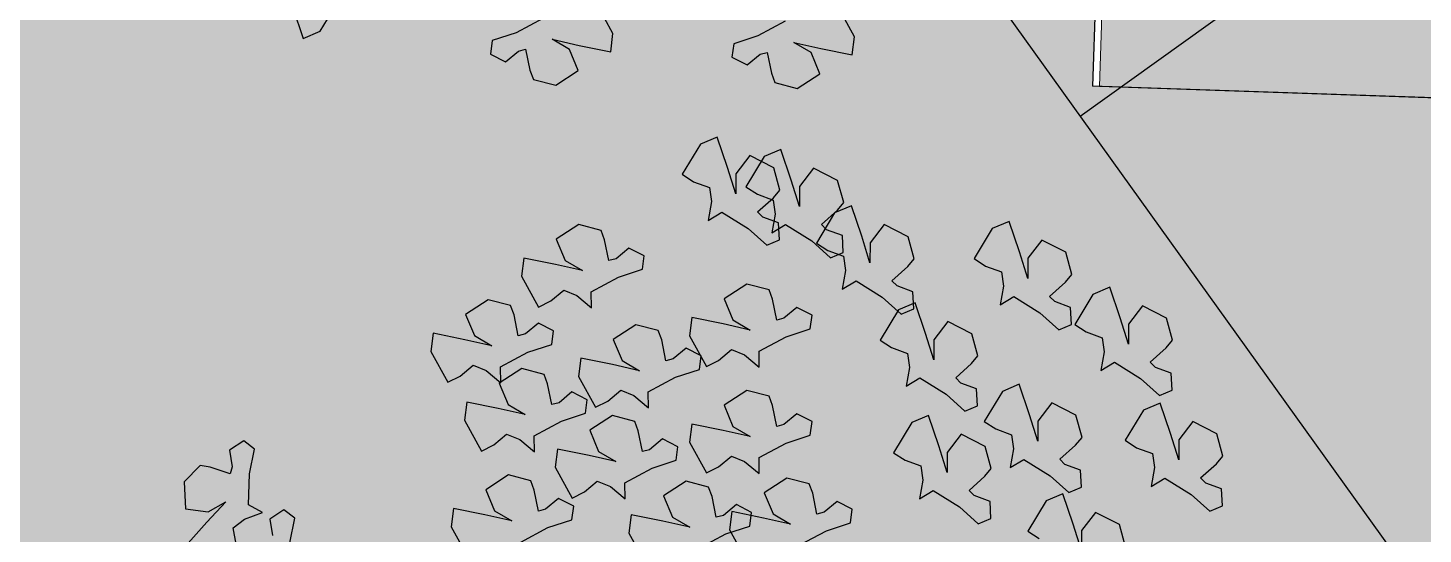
# Model space of a CAD drawing. Header units: millimetres. Extents: x -1042495 to -977915, y 3191218 to 3280168.
# Drawn here: x -1023742 to -1021685, y 3223420 to 3224167 of the extents above; entities that cross this region are included whole.
import ezdxf

# ---------------------------------------------------------------- set-up
doc = ezdxf.new("R2010")
doc.units = ezdxf.units.MM
doc.layers.get('0').update_dxf_attribs({"lineweight": 15})
for name, color, linetype in [('000 Дом', 7, 'Continuous'), ('000 Привязки', 1, 'Continuous'), ('A绿-TXT', 252, 'Continuous')]:
    doc.layers.add(name, color=color, linetype=linetype)
doc.layers.add('_ВК_В1', color=5, linetype='B1', lineweight=30)
doc.layers.add('кустарники лиственные', color=7, linetype='Continuous', lineweight=20, true_color=0x455c00)
doc.linetypes.add('B1', pattern='A,12.5,-3,["В1",Standard,S=2,R=0,X=-2,Y=-1],-2.5', length=18)

# ---------------------------------------------------------------- blocks, each defined once
blk = doc.blocks.new('A$C6E9D230D')
at = {"layer": 'A绿-TXT', "color": 254, "true_color": 0xfeeab9}
for p, q in [((1519.1, 2021.7), (1476.9, 2058.8)), ((1542.3, 2059.1), (1537.2, 2019.4)), ((1589.3, 2061.6), (1542.3, 2059.1)), ((1618, 2033.4), (1589.3, 2061.6)), ((1554.5, 1989), (1519.1, 2021.7)), ((1615.1, 2016.2), (1618, 2033.4)), ((1537.2, 2019.4), (1554.5, 1989)), ((1603.3, 1980.9), (1615.1, 2016.2)), ((1480.3, 1970.7), (1509.2, 1975.7)), ((1509.2, 1975.7), (1524.4, 1956.2)), ((1615.8, 1977.5), (1603.3, 1980.9)), ((1644.6, 1982.5), (1615.8, 1977.5)), ((1660.8, 1957.5), (1644.6, 1982.5)), ((1524.4, 1956.2), (1535.8, 1924.8)), ((1535.8, 1924.8), (1549.3, 1949.3)), ((1549.3, 1949.3), (1603.2, 1947.6)), ((1603.2, 1947.6), (1646.4, 1938.5)), ((1646.4, 1938.5), (1660.8, 1957.5)), ((1524.4, 1912.2), (1495.5, 1907.2)), ((1540.5, 1887.3), (1524.4, 1912.2)), ((1483, 1877.3), (1526.1, 1868.2)), ((1526.1, 1868.2), (1540.5, 1887.3)), ((1816.9, 1630.9), (1763.2, 1601.3)), ((1848.6, 1626.9), (1816.9, 1630.9)), ((1837.5, 1571.8), (1848.6, 1626.9)), ((1510.9, 1595.8), (1457.2, 1566.2)), ((1542.6, 1591.8), (1510.9, 1595.8)), ((1531.6, 1536.7), (1542.6, 1591.8)), ((1763.2, 1601.3), (1774, 1579.9)), ((140.6, 1568.6), (87.4, 1550.6)), ((1696.8, 1572.4), (1643, 1542.8)), ((1728.5, 1568.4), (1696.8, 1572.4)), ((1717.4, 1513.4), (1728.5, 1568.4)), ((1774, 1579.9), (1792.8, 1557.4)), ((1826.9, 1524.8), (1837.5, 1571.8)), ((1881.5, 1570.4), (1844.6, 1554.9)), ((1907.2, 1530.9), (1881.5, 1570.4)), ((87.4, 1550.6), (99.8, 1521.2)), ((1521, 1489.8), (1531.6, 1536.7)), ((1575.6, 1535.3), (1538.6, 1519.9)), ((1601.3, 1495.8), (1575.6, 1535.3)), ((1643, 1542.8), (1653.9, 1521.4)), ((1783.5, 1534.4), (1762, 1508.9)), ((1792.8, 1557.4), (1783.5, 1534.4)), ((1844.6, 1554.9), (1826.9, 1524.8)), ((99.8, 1521.2), (152.3, 1489.4)), ((1538.6, 1519.9), (1521, 1489.8)), ((1653.9, 1521.4), (1672.6, 1498.9)), ((1706.8, 1466.4), (1717.4, 1513.4)), ((1761.4, 1511.9), (1724.5, 1496.5)), ((1787.1, 1472.5), (1761.4, 1511.9)), ((1762, 1508.9), (1790, 1509.4)), ((1790, 1509.4), (1815.4, 1461.9)), ((1897.1, 1492), (1907.2, 1530.9)), ((1591.1, 1456.9), (1601.3, 1495.8)), ((1672.6, 1498.9), (1663.3, 1476)), ((1724.5, 1496.5), (1706.8, 1466.4)), ((1844.3, 1478.5), (1880.7, 1485.9)), ((1880.7, 1485.9), (1897.1, 1492)), ((1484, 1474.3), (1509.4, 1426.8)), ((1663.3, 1476), (1641.9, 1450.4)), ((1776.9, 1433.5), (1787.1, 1472.5)), ((1815.4, 1461.9), (1829.1, 1420)), ((1847.6, 1466), (1844.3, 1478.5)), ((1866.3, 1443.5), (1847.6, 1466)), ((1948.1, 1472.9), (1894.3, 1443.3)), ((1979.8, 1468.9), (1948.1, 1472.9)), ((1968.7, 1413.8), (1979.8, 1468.9)), ((1538.4, 1443.4), (1574.8, 1450.8)), ((1541.6, 1430.9), (1538.4, 1443.4)), ((1574.8, 1450.8), (1591.1, 1456.9)), ((1641.9, 1450.4), (1669.8, 1451)), ((1669.8, 1451), (1695.3, 1403.4)), ((1852.8, 1417), (1866.3, 1443.5)), ((1894.3, 1443.3), (1905.2, 1421.9)), ((1509.4, 1426.8), (1523.1, 1384.9)), ((1560.4, 1408.4), (1541.6, 1430.9)), ((1614.7, 1414.3), (1561, 1384.7)), ((1646.5, 1410.3), (1614.7, 1414.3)), ((1724.2, 1420), (1760.6, 1427.5)), ((1727.5, 1407.5), (1724.2, 1420)), ((1760.6, 1427.5), (1776.9, 1433.5)), ((1829.1, 1420), (1852.8, 1417)), ((1905.2, 1421.9), (1923.9, 1399.4)), ((1958.1, 1366.8), (1968.7, 1413.8)), ((2012.7, 1412.3), (1975.7, 1396.9)), ((2038.4, 1372.9), (2012.7, 1412.3)), ((1546.9, 1381.9), (1560.4, 1408.4)), ((1635.4, 1355.2), (1646.5, 1410.3)), ((1695.3, 1403.4), (1709, 1361.5)), ((1746.2, 1385), (1727.5, 1407.5)), ((1923.9, 1399.4), (1914.6, 1376.4)), ((1975.7, 1396.9), (1958.1, 1366.8)), ((1523.1, 1384.9), (1546.9, 1381.9)), ((1561, 1384.7), (1571.9, 1363.3)), ((1571.9, 1363.3), (1590.6, 1340.8)), ((1773.2, 1373.3), (1719.5, 1343.7)), ((1732.7, 1358.5), (1746.2, 1385)), ((1805, 1369.3), (1773.2, 1373.3)), ((1793.9, 1314.3), (1805, 1369.3)), ((1914.6, 1376.4), (1893.2, 1350.9)), ((2028.2, 1334), (2038.4, 1372.9)), ((1590.6, 1340.8), (1581.3, 1317.9)), ((1624.8, 1308.2), (1635.4, 1355.2)), ((1679.4, 1353.8), (1642.4, 1338.4)), ((1705.1, 1314.3), (1679.4, 1353.8)), ((1709, 1361.5), (1732.7, 1358.5)), ((1719.5, 1343.7), (1730.4, 1322.3)), ((1893.2, 1350.9), (1921.1, 1351.4)), ((1921.1, 1351.4), (1946.6, 1303.9)), ((1581.3, 1317.9), (1559.9, 1292.3)), ((1642.4, 1338.4), (1624.8, 1308.2)), ((1694.9, 1275.4), (1705.1, 1314.3)), ((1730.4, 1322.3), (1749.1, 1299.8)), ((1783.3, 1267.3), (1793.9, 1314.3)), ((1975.5, 1320.5), (2011.9, 1327.9)), ((1978.7, 1308), (1975.5, 1320.5)), ((2011.9, 1327.9), (2028.2, 1334)), ((1559.9, 1292.3), (1587.8, 1292.8)), ((1587.8, 1292.8), (1613.3, 1245.3)), ((1749.1, 1299.8), (1739.8, 1276.9)), ((1800.9, 1297.4), (1783.3, 1267.3)), ((1837.9, 1312.8), (1800.9, 1297.4)), ((1863.6, 1273.3), (1837.9, 1312.8)), ((1946.6, 1303.9), (1960.3, 1262)), ((1997.5, 1285.5), (1978.7, 1308)), ((1500, 1285.6), (1446.3, 1256)), ((1531.7, 1281.6), (1500, 1285.6)), ((1520.7, 1226.5), (1531.7, 1281.6)), ((1642.2, 1261.9), (1678.6, 1269.3)), ((1678.6, 1269.3), (1694.9, 1275.4)), ((1739.8, 1276.9), (1718.4, 1251.3)), ((1853.4, 1234.4), (1863.6, 1273.3)), ((1984, 1259), (1997.5, 1285.5)), ((1613.3, 1245.3), (1627, 1203.4)), ((1645.4, 1249.4), (1642.2, 1261.9)), ((1664.2, 1226.9), (1645.4, 1249.4)), ((1718.4, 1251.3), (1746.3, 1251.9)), ((1746.3, 1251.9), (1771.8, 1204.3)), ((1960.3, 1262), (1984, 1259)), ((59.8, 1224.3), (46.3, 1197.8)), ((83.5, 1221.3), (59.8, 1224.3)), ((97.2, 1179.4), (83.5, 1221.3)), ((1510, 1179.5), (1520.7, 1226.5)), ((1564.7, 1225.1), (1527.7, 1209.6)), ((1590.4, 1185.6), (1564.7, 1225.1)), ((1650.7, 1200.4), (1664.2, 1226.9)), ((1800.7, 1220.9), (1837.1, 1228.3)), ((1803.9, 1208.4), (1800.7, 1220.9)), ((1837.1, 1228.3), (1853.4, 1234.4)), ((46.3, 1197.8), (65, 1175.3)), ((1527.7, 1209.6), (1510, 1179.5)), ((1627, 1203.4), (1650.7, 1200.4)), ((1771.8, 1204.3), (1785.5, 1162.4)), ((1822.7, 1185.9), (1803.9, 1208.4)), ((2126.4, 1192.8), (2113.2, 1172.7)), ((2178.8, 1161), (2126.4, 1192.8)), ((65, 1175.3), (68.3, 1162.8)), ((122.7, 1131.8), (97.2, 1179.4)), ((1580.2, 1146.7), (1590.4, 1185.6)), ((1658.5, 1180.1), (1604.8, 1150.5)), ((1690.2, 1176.1), (1658.5, 1180.1)), ((1679.2, 1121), (1690.2, 1176.1)), ((1844.2, 1180.1), (1790.5, 1150.5)), ((1809.2, 1159.4), (1822.7, 1185.9)), ((1876, 1176.1), (1844.2, 1180.1)), ((1864.9, 1121), (1876, 1176.1)), ((2113.2, 1172.7), (2103.1, 1145.2)), ((15.6, 1149.2), (5.4, 1110.3)), ((31.9, 1155.3), (15.6, 1149.2)), ((68.3, 1162.8), (31.9, 1155.3)), ((1473.1, 1164.1), (1498.5, 1116.6)), ((1563.9, 1140.6), (1580.2, 1146.7)), ((1604.8, 1150.5), (1615.6, 1129.1)), ((1785.5, 1162.4), (1809.2, 1159.4)), ((1790.5, 1150.5), (1801.3, 1129.1)), ((2078.6, 1141.8), (2045.7, 1147.5)), ((2045.7, 1147.5), (2060.2, 1123.6)), ((2103.1, 1145.2), (2078.6, 1141.8)), ((2191.2, 1131.6), (2178.8, 1161)), ((1527.5, 1133.2), (1563.9, 1140.6)), ((1530.7, 1120.7), (1527.5, 1133.2)), ((1549.5, 1098.2), (1530.7, 1120.7)), ((1615.6, 1129.1), (1634.4, 1106.6)), ((1668.5, 1074.1), (1679.2, 1121)), ((1723.2, 1119.6), (1686.2, 1104.2)), ((1748.9, 1080.1), (1723.2, 1119.6)), ((1801.3, 1129.1), (1820.1, 1106.6)), ((1854.3, 1074.1), (1864.9, 1121)), ((1908.9, 1119.6), (1871.9, 1104.2)), ((1934.6, 1080.1), (1908.9, 1119.6)), ((2060.2, 1123.6), (2031.7, 1077.8)), ((2138, 1113.6), (2191.2, 1131.6)), ((5.4, 1110.3), (31.1, 1070.9)), ((68, 1086.3), (85.7, 1116.4)), ((85.7, 1116.4), (75.1, 1069.4)), ((1505.5, 1110), (1451.8, 1080.4)), ((1498.5, 1116.6), (1512.2, 1074.7)), ((1537.3, 1106), (1505.5, 1110)), ((1526.2, 1050.9), (1537.3, 1106)), ((1535.9, 1071.7), (1549.5, 1098.2)), ((1634.4, 1106.6), (1625.1, 1083.7)), ((1686.2, 1104.2), (1668.5, 1074.1)), ((1820.1, 1106.6), (1810.8, 1083.7)), ((1871.9, 1104.2), (1854.3, 1074.1)), ((2092, 1099.3), (2138, 1113.6)), ((2126.9, 1099.1), (2092, 1099.3)), ((2158.7, 1074.8), (2126.9, 1099.1)), ((31.1, 1070.9), (68, 1086.3)), ((1512.2, 1074.7), (1535.9, 1071.7)), ((1625.1, 1083.7), (1603.6, 1058.1)), ((1738.7, 1041.2), (1748.9, 1080.1)), ((1810.8, 1083.7), (1789.4, 1058.1)), ((1924.4, 1041.2), (1934.6, 1080.1)), ((2031.7, 1077.8), (2002.3, 1045)), ((2104.5, 1081.5), (2091.4, 1061.4)), ((2157, 1049.8), (2104.5, 1081.5)), ((2137.4, 1032.8), (2158.7, 1074.8)), ((75.1, 1069.4), (64, 1014.4)), ((1515.6, 1003.9), (1526.2, 1050.9)), ((1570.2, 1049.4), (1533.2, 1034)), ((1595.9, 1010), (1570.2, 1049.4)), ((1603.6, 1058.1), (1631.6, 1058.6)), ((1631.6, 1058.6), (1657, 1011.1)), ((1789.4, 1058.1), (1817.3, 1058.6)), ((1817.3, 1058.6), (1842.7, 1011.1)), ((2041.3, 1024.5), (2051.4, 1052)), ((2051.4, 1052), (2060.6, 1061.1)), ((2060.6, 1061.1), (2085.2, 1033.3)), ((2091.4, 1061.4), (2081.3, 1034)), ((2169.4, 1020.3), (2157, 1049.8)), ((95.7, 1010.4), (149.5, 1039.9)), ((1533.2, 1034), (1515.6, 1003.9)), ((1686, 1027.7), (1722.4, 1035.1)), ((1689.2, 1015.2), (1686, 1027.7)), ((1722.4, 1035.1), (1738.7, 1041.2)), ((1871.7, 1027.7), (1908.1, 1035.1)), ((1874.9, 1015.2), (1871.7, 1027.7)), ((1908.1, 1035.1), (1924.4, 1041.2)), ((2002.3, 1045), (2011.6, 1023)), ((2011.6, 1023), (2041.3, 1024.5)), ((2056.8, 1030.5), (2023.9, 1036.3)), ((2023.9, 1036.3), (2038.4, 1012.4)), ((2081.3, 1034), (2056.8, 1030.5)), ((2085.2, 1033.3), (2098.7, 1022.2)), ((2098.7, 1022.2), (2137.4, 1032.8)), ((64, 1014.4), (95.7, 1010.4)), ((1585.7, 971.1), (1595.9, 1010)), ((1657, 1011.1), (1670.7, 969.2)), ((1708, 992.7), (1689.2, 1015.2)), ((1842.7, 1011.1), (1856.5, 969.2)), ((1893.7, 992.7), (1874.9, 1015.2)), ((2038.4, 1012.4), (2009.9, 966.6)), ((2070.2, 988.1), (2116.2, 1002.4)), ((2116.2, 1002.4), (2169.4, 1020.3)), ((1478.6, 988.5), (1504, 941)), ((1694.4, 966.2), (1708, 992.7)), ((1880.2, 966.2), (1893.7, 992.7)), ((2105.1, 987.8), (2070.2, 988.1)), ((2136.9, 963.6), (2105.1, 987.8)), ((1533, 957.6), (1569.4, 965)), ((1536.2, 945.1), (1533, 957.6)), ((1569.4, 965), (1585.7, 971.1)), ((1670.7, 969.2), (1694.4, 966.2)), ((1856.5, 969.2), (1880.2, 966.2)), ((2009.9, 966.6), (1980.5, 933.7)), ((2006.2, 958.6), (1993.1, 938.5)), ((2058.7, 926.9), (2006.2, 958.6)), ((2029.5, 940.8), (2038.8, 949.8)), ((2038.8, 949.8), (2063.4, 922)), ((2115.6, 921.6), (2136.9, 963.6)), ((1504, 941), (1517.8, 899.1)), ((1555, 922.6), (1536.2, 945.1)), ((1980.5, 933.7), (1989.8, 911.7)), ((1993.1, 938.5), (1983, 911)), ((2019.4, 913.3), (2029.5, 940.8)), ((2071.1, 897.4), (2058.7, 926.9)), ((1541.5, 896.1), (1555, 922.6)), ((1958.5, 907.6), (1925.6, 913.4)), ((1925.6, 913.4), (1940.1, 889.4)), ((1983, 911), (1958.5, 907.6)), ((1989.8, 911.7), (2019.4, 913.3)), ((2063.4, 922), (2076.8, 910.9)), ((2076.8, 910.9), (2115.6, 921.6)), ((1517.8, 899.1), (1541.5, 896.1)), ((1940.1, 889.4), (1911.6, 843.6)), ((1971.9, 865.1), (2017.9, 879.4)), ((2017.9, 879.4), (2071.1, 897.4)), ((2006.8, 864.9), (1971.9, 865.1)), ((2038.6, 840.6), (2006.8, 864.9)), ((1836.8, 847.3), (1823.7, 827.3)), ((1889.3, 815.6), (1836.8, 847.3)), ((1911.6, 843.6), (1882.2, 810.8)), ((2017.3, 798.6), (2038.6, 840.6)), ((1627.1, 803.9), (1617, 776.4)), ((1640.2, 824), (1627.1, 803.9)), ((1692.7, 792.2), (1640.2, 824)), ((1823.7, 827.3), (1813.6, 799.8)), ((1882.2, 810.8), (1891.4, 788.8)), ((1901.7, 786.1), (1889.3, 815.6)), ((1921.1, 790.3), (1931.2, 817.8)), ((1931.2, 817.8), (1940.4, 826.9)), ((1940.4, 826.9), (1965.1, 799.1)), ((54.4, 802.8), (40.9, 776.3)), ((78.1, 799.8), (54.4, 802.8)), ((91.8, 757.9), (78.1, 799.8)), ((1705.1, 762.8), (1692.7, 792.2)), ((1789.1, 796.3), (1756.2, 802.1)), ((1756.2, 802.1), (1770.7, 778.2)), ((1813.6, 799.8), (1789.1, 796.3)), ((1848.5, 768.2), (1901.7, 786.1)), ((1891.4, 788.8), (1921.1, 790.3)), ((1965.1, 799.1), (1978.5, 788)), ((1978.5, 788), (2017.3, 798.6)), ((40.9, 776.3), (59.6, 753.8)), ((117.3, 710.3), (91.8, 757.9)), ((1574, 754.8), (1545.6, 709)), ((1592.4, 773), (1559.6, 778.7)), ((1559.6, 778.7), (1574, 754.8)), ((1617, 776.4), (1592.4, 773)), ((1651.9, 744.8), (1705.1, 762.8)), ((1770.7, 778.2), (1742.2, 732.4)), ((1802.5, 753.9), (1848.5, 768.2)), ((26.5, 733.8), (10.2, 727.8)), ((62.9, 741.3), (26.5, 733.8)), ((59.6, 753.8), (62.9, 741.3)), ((1605.8, 730.5), (1651.9, 744.8)), ((1640.8, 730.3), (1605.8, 730.5)), ((1672.6, 706), (1640.8, 730.3)), ((1742.2, 732.4), (1712.8, 699.6)), ((1837.4, 753.7), (1802.5, 753.9)), ((1869.2, 729.4), (1837.4, 753.7)), ((10.2, 727.8), (0, 688.9)), ((1545.6, 709), (1516.1, 676.2)), ((1651.3, 664), (1672.6, 706)), ((1751.7, 679.1), (1761.8, 706.6)), ((1761.8, 706.6), (1771, 715.6)), ((1771, 715.6), (1795.7, 687.8)), ((1847.9, 687.4), (1869.2, 729.4)), ((0, 688.9), (25.7, 649.4)), ((62.6, 664.8), (80.3, 694.9)), ((80.3, 694.9), (69.7, 647.9)), ((1555.1, 655.7), (1565.2, 683.2)), ((1565.2, 683.2), (1574.4, 692.3)), ((1574.4, 692.3), (1599.1, 664.5)), ((1712.8, 699.6), (1722, 677.5)), ((1795.7, 687.8), (1809.1, 676.7)), ((1809.1, 676.7), (1847.9, 687.4)), ((1978.9, 683.4), (1965.8, 663.3)), ((2031.4, 651.7), (1978.9, 683.4)), ((25.7, 649.4), (62.6, 664.8)), ((1516.1, 676.2), (1525.4, 654.2)), ((1599.1, 664.5), (1612.5, 653.4)), ((1612.5, 653.4), (1651.3, 664)), ((1694.8, 665.8), (1681.6, 645.7)), ((1747.2, 634.1), (1694.8, 665.8)), ((1722, 677.5), (1751.7, 679.1)), ((1965.8, 663.3), (1955.7, 635.9)), ((69.7, 647.9), (58.6, 592.9)), ((1525.4, 654.2), (1555.1, 655.7)), ((1681.6, 645.7), (1671.5, 618.3)), ((1759.6, 604.6), (1747.2, 634.1)), ((1931.1, 632.4), (1898.3, 638.2)), ((1898.3, 638.2), (1912.7, 614.3)), ((1955.7, 635.9), (1931.1, 632.4)), ((2043.8, 622.2), (2031.4, 651.7)), ((90.3, 588.9), (144.1, 618.5)), ((1647, 614.8), (1614.1, 620.6)), ((1614.1, 620.6), (1628.6, 596.7)), ((1671.5, 618.3), (1647, 614.8)), ((1912.7, 614.3), (1884.3, 568.5)), ((1990.6, 604.3), (2043.8, 622.2)), ((58.6, 592.9), (90.3, 588.9)), ((1503.5, 589.8), (1490.4, 569.7)), ((1556, 558), (1503.5, 589.8)), ((1628.6, 596.7), (1600.1, 550.9)), ((1660.4, 572.4), (1706.4, 586.7)), ((1706.4, 586.7), (1759.6, 604.6)), ((1944.5, 590), (1990.6, 604.3)), ((1979.5, 589.7), (1944.5, 590)), ((2011.3, 565.5), (1979.5, 589.7)), ((1695.3, 572.1), (1660.4, 572.4)), ((1727.1, 547.9), (1695.3, 572.1)), ((1884.3, 568.5), (1854.8, 535.7)), ((1990, 523.5), (2011.3, 565.5)), ((1568.4, 528.6), (1556, 558)), ((1600.1, 550.9), (1570.7, 518.1)), ((1705.8, 505.9), (1727.1, 547.9)), ((1854.8, 535.7), (1864.1, 513.6)), ((1893.8, 515.2), (1903.9, 542.7)), ((1903.9, 542.7), (1913.1, 551.7)), ((1913.1, 551.7), (1937.8, 523.9)), ((1515.2, 510.6), (1568.4, 528.6)), ((1570.7, 518.1), (1580, 496)), ((1609.6, 497.6), (1619.8, 525.1)), ((1619.8, 525.1), (1629, 534.1)), ((1629, 534.1), (1653.6, 506.3)), ((1864.1, 513.6), (1893.8, 515.2)), ((1937.8, 523.9), (1951.2, 512.8)), ((1951.2, 512.8), (1990, 523.5)), ((1469.2, 496.3), (1515.2, 510.6)), ((1504.1, 496.1), (1469.2, 496.3)), ((1535.9, 471.8), (1504.1, 496.1)), ((1580, 496), (1609.6, 497.6)), ((1653.6, 506.3), (1667, 495.2)), ((1667, 495.2), (1705.8, 505.9)), ((1851, 487.7), (1840.9, 460.3)), ((1864.2, 507.8), (1851, 487.7)), ((1916.6, 476.1), (1864.2, 507.8)), ((1514.6, 429.8), (1535.9, 471.8)), ((1816.4, 456.8), (1783.5, 462.6)), ((1783.5, 462.6), (1798, 438.7)), ((1929, 446.6), (1916.6, 476.1)), ((1798, 438.7), (1769.5, 392.9)), ((1840.9, 460.3), (1816.4, 456.8)), ((1875.8, 428.7), (1929, 446.6)), ((1475.8, 419.2), (1514.6, 429.8)), ((1662, 420), (1648.9, 399.9)), ((1714.5, 388.2), (1662, 420)), ((1829.8, 414.4), (1875.8, 428.7)), ((1864.7, 414.1), (1829.8, 414.4)), ((1896.5, 389.9), (1864.7, 414.1)), ((1648.9, 399.9), (1638.8, 372.4)), ((1769.5, 392.9), (1740.1, 360)), ((1875.2, 347.9), (1896.5, 389.9)), ((1614.3, 368.9), (1581.4, 374.7)), ((1581.4, 374.7), (1595.9, 350.8)), ((1638.8, 372.4), (1614.3, 368.9)), ((1726.9, 358.7), (1714.5, 388.2)), ((1779.1, 339.6), (1789.2, 367.1)), ((1789.2, 367.1), (1798.4, 376.1)), ((1798.4, 376.1), (1823, 348.3)), ((1595.9, 350.8), (1567.4, 305)), ((1627.7, 326.5), (1673.7, 340.8)), ((1673.7, 340.8), (1726.9, 358.7)), ((1740.1, 360), (1749.4, 338)), ((1823, 348.3), (1836.4, 337.2)), ((1836.4, 337.2), (1875.2, 347.9)), ((1662.6, 326.3), (1627.7, 326.5)), ((1694.4, 302), (1662.6, 326.3)), ((1749.4, 338), (1779.1, 339.6)), ((1567.4, 305), (1538, 272.2)), ((1673.1, 260), (1694.4, 302)), ((1538, 272.2), (1547.2, 250.2)), ((1576.9, 251.7), (1587, 279.2)), ((1587, 279.2), (1596.2, 288.3)), ((1596.2, 288.3), (1620.9, 260.4)), ((1547.2, 250.2), (1576.9, 251.7)), ((1620.9, 260.4), (1634.3, 249.4)), ((1634.3, 249.4), (1673.1, 260))]:
    blk.add_line(p, q, dxfattribs=at)

msp = doc.modelspace()

# ---------------------------------------------------------------- hatches: boundary and pattern name
at = {"layer": '000 Привязки', "true_color": 0x999b37}
h = msp.add_hatch(color=55, dxfattribs=at)
h.dxf.hatch_style = 1
h.paths.add_polyline_path([(-985643, 3228982.2), (-1025266.5, 3230354), (-1023687.3, 3222587.9), (-1023695.8, 3222326.6, -0.141393), (-1016943.1, 3220224.1), (-1016496.2, 3221622.5), (-1016210.4, 3221531.2), (-1016210.4, 3221531.2), (-1015958.5, 3222328.6, 0.496147), (-1017796.3, 3224930), (-1018132, 3224941.7), (-1018164.5, 3223942.2), (-1022162.2, 3224080.6), (-1022172.6, 3224081), (-1021999.6, 3229078), (-1018002, 3228939.6), (-1018067, 3226940.6), (-1015555.4, 3226853.6, 0.203219), (-1014097.8, 3227412.9, -0.203219), (-1012640.1, 3227972.2), (-1003637.5, 3227660.6), (-997111.3, 3227434.6, -0.41494), (-995181.9, 3225361.7), (-995439.3, 3220447), (-995844.2, 3217958), (-995545.8, 3217862.6), (-996001.9, 3216435.5, -0.000058), (-995902.5, 3216403.7, -0.054849), (-993774.3, 3214093.5), (-991611.2, 3211415.6), (-989700.5, 3215862.1)])
at = {"layer": '000 Привязки', "linetype": 'ByBlock', "true_color": 0x636466}
h = msp.add_hatch(color=251, dxfattribs=at)
h.dxf.hatch_style = 1
h.paths.add_polyline_path([(-1021999.6, 3229078), (-1018002, 3228939.6), (-1018164.5, 3223942.2), (-1022162.2, 3224080.6)])

# ---------------------------------------------------------------- linework, layer by layer
msp.add_lwpolyline([(-1021999.6, 3229078), (-1018002, 3228939.6), (-1018164.5, 3223942.2), (-1022162.2, 3224080.6)], close=True)
at = {"layer": '000 Дом'}
for p in [(-1021999.6, 3229078), (-1018175, 3223942.6)]:
    msp.add_line(p, (-1022172.6, 3224081), dxfattribs=at)
at = {"layer": '_ВК_В1', "linetype": 'B1'}
msp.add_line((-1026509.8, 3230062.1), (-1010604.2, 3207871.4), dxfattribs=at)
msp.add_lwpolyline([(-1020584.4, 3225187.6), (-1022190.7, 3224036.3)], dxfattribs=at)

# ---------------------------------------------------------------- block references
at = {"layer": 'кустарники лиственные', "xscale": 0.8449588223999995, "yscale": 0.8449588223999995, "zscale": 0.8449588223999995, "rotation": 90}
for p in [(-1022025.6, 3224077.6), (-1021769.6, 3222154.4)]:
    msp.add_blockref('A$C6E9D230D', p, dxfattribs=at)

doc.saveas('drawing.dxf')
